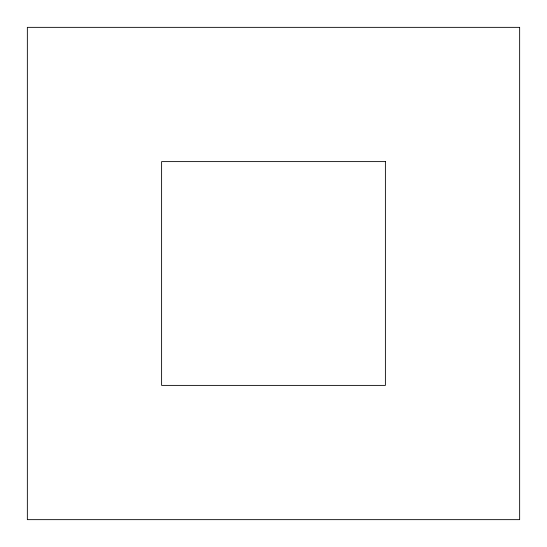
<?xml version="1.0" encoding="UTF-8"?>
<svg xmlns="http://www.w3.org/2000/svg" width="547" height="547" viewBox="0 0 547 547"><rect width="100%" height="100%" fill="white"/><g stroke="black" fill="none" stroke-linecap="round" stroke-linejoin="round"><path stroke-width="0.82" d="M519.65 27.35L27.35 27.35L27.35 519.65L519.65 519.65L519.65 27.35M385.389 161.611L161.611 161.611L161.611 385.389L385.389 385.389L385.389 161.611"/></g></svg>
